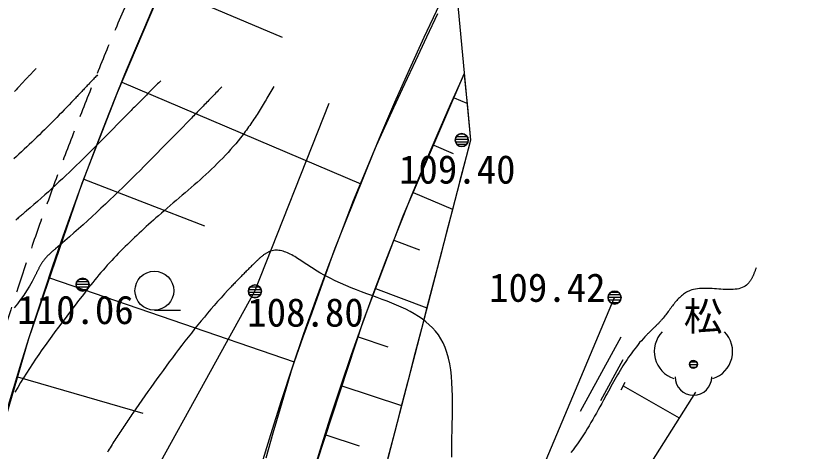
# Model space of a CAD drawing. Units: millimetres, scale not verified. Extents: x -97500 to 97500, y -67309 to 66872.
# Drawn here: x 32032 to 47356, y 40380 to 48777 of the extents above; entities that cross this region are included whole.
import ezdxf
from ezdxf.enums import TextEntityAlignment as Align

# ---------------------------------------------------------------- set-up
doc = ezdxf.new("R2010")
doc.units = ezdxf.units.MM
doc.header["$LTSCALE"] = 500
doc.linetypes.add('DASHED1', pattern=[1.8, 1.2, -0.6])
for name, color, linetype in [('0-4_S-BGD', 7, 'Continuous'), ('0-6_レイヤ6', 6, 'Continuous'), ('0-7_S-BGD-HICN', 7, 'Continuous'), ('0-8_S-BGD-LWCN', 7, 'Continuous')]:
    doc.layers.add(name, color=color, linetype=linetype)
doc.styles.add('ＭＳ ゴシック', font='')
doc.styles.get('ＭＳ ゴシック').set_extended_font_data('MS Gothic')

msp = doc.modelspace()

# ---------------------------------------------------------------- linework, layer by layer
at = {"layer": '0-4_S-BGD'}
for p, q in [((40519.5, 46450), (40726.9, 46450)), ((40519.5, 46450), (40726.9, 46450)), ((40587.6, 46500), (40658.8, 46500)), ((40587.6, 46500), (40658.8, 46500)), ((40499.8, 46400), (40746.6, 46400)), ((40499.8, 46400), (40746.6, 46400)), ((40501.9, 46350), (40744.5, 46350)), ((40501.9, 46350), (40744.5, 46350)), ((40527.3, 46300), (40719.1, 46300)), ((40527.3, 46300), (40719.1, 46300)), ((33254.9, 43700), (33381.4, 43700)), ((33254.9, 43700), (33381.4, 43700)), ((33193.4, 43600), (33442.9, 43600)), ((33193.4, 43600), (33442.9, 43600)), ((33200.5, 43550), (33435.9, 43550)), ((33200.5, 43550), (33435.9, 43550)), ((33207.4, 43650), (33429, 43650)), ((33207.4, 43650), (33429, 43650)), ((36547.3, 43550), (36727.1, 43550)), ((36547.3, 43550), (36727.1, 43550)), ((33233.8, 43500), (33402.6, 43500)), ((33233.8, 43500), (33402.6, 43500)), ((36512.9, 43450), (36761.5, 43450)), ((36512.9, 43450), (36761.5, 43450)), ((36517.7, 43500), (36756.6, 43500)), ((36517.7, 43500), (36756.6, 43500)), ((36529.3, 43400), (36745, 43400)), ((36529.3, 43400), (36745, 43400)), ((43458.8, 43400), (43681.5, 43400)), ((43458.8, 43400), (43681.5, 43400)), ((43505.3, 43450), (43635.1, 43450)), ((43505.3, 43450), (43635.1, 43450)), ((36584.1, 43350), (36690.2, 43350)), ((36584.1, 43350), (36690.2, 43350)), ((43445.4, 43350), (43695, 43350)), ((43445.4, 43350), (43695, 43350)), ((43452.9, 43300), (43687.5, 43300)), ((43452.9, 43300), (43687.5, 43300)), ((43486.9, 43250), (43653.5, 43250)), ((43486.9, 43250), (43653.5, 43250)), ((34701.1, 43100.2), (35201.1, 43100.2)), ((42913, 41154), (43693.4, 42587.7)), ((43303.6, 41359.5), (43732.9, 42148)), ((45014.4, 42050), (45163.9, 42050)), ((45014.4, 42050), (45163.9, 42050)), ((45028.3, 42100), (45150.1, 42100)), ((45028.3, 42100), (45150.1, 42100)), ((45039.5, 42000), (45138.9, 42000)), ((45039.5, 42000), (45138.9, 42000)), ((43694.3, 41565), (43772.3, 41708.4)), ((43733.3, 41636.7), (44812.4, 41019.4))]:
    msp.add_line(p, q, dxfattribs=at)
for points in [[(57675.2, -25307.8), (57835.2, -23569.8), (57592.2, -22006.8), (55047.2, -17748.8), (51456.2, -14332.8), (48648.2, -12467.8), (43738.2, -11878.8), (42560.2, -8600.8), (41220.2, -5851.8), (41225.2, -4013.8), (40568.2, -1654.8), (39356.2, 1970.2), (37156.2, 4381.2), (36082.2, 8311.2), (35011.2, 13542.2), (33843.2, 20032.2), (33719.2, 25048.2), (34025.2, 28912.2), (33607.2, 35608.2), (34725.2, 39993.2), (36637.2, 43463.2), (38066.2, 47092.2)], [(45126.2, 41517.2), (43004.2, 38150.2), (40901.2, 34884.2), (38352.2, 31389.2), (40183.2, 35292.2), (43570.2, 43343.2)]]:
    msp.add_lwpolyline(points, dxfattribs=at)
for centre, radius in [((40623.2, 46380.2), 125), ((34701.1, 43475.2), 375), ((33318.2, 43592.2), 125), ((36637.2, 43463.2), 125), ((43570.2, 43343.2), 125), ((45089.2, 42056.2), 75)]:
    msp.add_circle(centre, radius, dxfattribs=at)
for centre, radius, start, end in [((40623.2, 46380.2), 125, 0, 180), ((40623.2, 46380.2), 125, 180, 0), ((33318.2, 43592.2), 125, 0, 180), ((33318.2, 43592.2), 125, 180, 0), ((36637.2, 43463.2), 125, 0, 180), ((36637.2, 43463.2), 125, 180, 0), ((43570.2, 43343.2), 125, 0, 180), ((43570.2, 43343.2), 125, 180, 0), ((44880.3, 42300.7), 545.5, 135.79576, 252.2769), ((45298.1, 42300.7), 545.5, 287.7231, 44.20424), ((45089.2, 42056.2), 75, 0, 180), ((45089.2, 42056.2), 75, 180, 0), ((45089.2, 41811.6), 352.9, 180.00008, 359.99992)]:
    msp.add_arc(centre, radius, start, end, dxfattribs=at)
at = {"layer": '0-6_レイヤ6'}
for p, q in [((34857.7, 49344.5), (37160.9, 48364)), ((34070.8, 47496.1), (38677.2, 45535)), ((40475.9, 47199.1), (40724.6, 47092.3)), ((40083.4, 46285), (40460.9, 46122.9)), ((33339, 45625.3), (35663.7, 44725.4)), ((39690.9, 45371), (40445.9, 45046.8)), ((39318.1, 44448.9), (39811.6, 44261.4)), ((32682.5, 43726.6), (37396.7, 42104.6)), ((38964.8, 43519), (39951.8, 43144)), ((38625.7, 42584), (39199.7, 42395.4)), ((32063.7, 41815.9), (34480.2, 41110.6)), ((38315.1, 41639), (39463.1, 41261.7)), ((38004.5, 40693.9), (38644.7, 40483.5))]:
    msp.add_line(p, q, dxfattribs=at)
for points in [[(29560.1, 15128.3), (29357.1, 17291.6), (29206, 19918.8), (29158.9, 22309.6), (29230.3, 25504.3), (29405.9, 28149.3), (29678.6, 30721), (30018.1, 33078.5), (30601.1, 36197.7), (31400.4, 39543.2), (32279.5, 42555.2), (33310.5, 45551.6), (33986.9, 47299), (34981.1, 49634.3), (36286.8, 52376.4), (37594.2, 54838.2), (38740.9, 56811.9), (39522.9, 58074.2), (40970.5, 59828), (45614.6, 64936.6)], [(45614.6, 64936.6), (42082.4, 59083.5), (40332.3, 51308.5), (40791.2, 46376.7), (38991.8, 39446.6), (38158.4, 33875.4), (37189.6, 27213.1), (37001.3, 21000), (37423.5, 15684.4), (38163.1, 10463), (39940.2, 3516.5), (43343, -10779.2)], [(40155.4, 48817.2), (39944.5, 48363.9), (39733.6, 47910.6), (39522.7, 47457.2), (39311.8, 47003.9), (39100.9, 46550.5), (38971.8, 46273.1), (38922.2, 46148.8), (38736.8, 45684.4), (38551.4, 45220.1), (38366, 44755.7), (38180.7, 44291.3), (38131, 44167), (38067.7, 43989.2), (37900, 43518.1), (37732.3, 43047.1), (37564.6, 42576.1), (37396.9, 42105), (37333.6, 41927.2), (37263.5, 41685.4), (37124.4, 41205.1), (36985.2, 40724.9), (36846.1, 40244.6)], [(41669, -10495.1), (37075.9, 7313.7), (36598.1, 9305.3), (36037.8, 12147.7), (35491.1, 16091.4), (35221.6, 19668.8), (35161.8, 21823.6), (35201.1, 24684.5), (35392.4, 27733.3), (35762.6, 30948.9), (36282.9, 34030.9), (36894.1, 36808.9), (37681.9, 39712.4), (38729.8, 42900.7), (39495.9, 44916.8), (40672.1, 47656.1)], [(40672.1, 47656.1), (40685.3, 47514.3), (40731.7, 47016.4), (40778, 46518.6), (40791.2, 46376.7), (40708.3, 46057.3), (40582.6, 45573.4), (40456.9, 45089.4), (40331.3, 44605.5), (40205.6, 44121.5), (40080, 43637.6), (39954.3, 43153.6), (39828.7, 42669.7), (39703, 42185.7), (39577.3, 41701.8), (39451.7, 41217.8), (39326, 40733.9), (39200.4, 40249.9)]]:
    msp.add_lwpolyline(points, dxfattribs=at)
for radius, start in [(73000, 142.61129), (66500, 139.6514), (61500, 153.77275), (60500, 155.34982)]:
    msp.add_arc((95658.8, 22423), radius, start, 194.46213, dxfattribs=at)
at = {"layer": '0-6_レイヤ6', "linetype": 'DASHED1'}
msp.add_arc((95658.8, 22423), 67000, 139.6514, 194.46213, dxfattribs=at)
at = {"layer": '0-7_S-BGD-HICN'}
for points in [[(37000.9, 47415.7), (36982.4, 47383.7), (36963.8, 47351.8), (36945.3, 47319.9), (36926.7, 47287.9), (36908.1, 47256.1), (36889.5, 47224.2), (36870.8, 47192.4), (36852, 47160.6), (36833.2, 47128.9), (36814.3, 47097.3), (36795.3, 47065.7), (36776.3, 47034.2), (36757.1, 47002.7), (36737.9, 46971.4), (36718.5, 46940.1), (36699, 46908.9), (36679.4, 46877.9), (36659.7, 46846.9), (36639.8, 46816.1), (36619.7, 46785.4), (36599.5, 46754.8), (36579.2, 46724.4), (36558.6, 46694.1), (36537.9, 46664), (36517, 46634), (36495.8, 46604.2), (36474.5, 46574.5), (36453, 46545), (36431.2, 46515.7), (36409.2, 46486.7), (36363.3, 46427.5), (36316.4, 46369.1), (36268.6, 46311.5), (36219.9, 46254.6), (36170.4, 46198.5), (36120, 46142.9), (36068.9, 46088), (36017.1, 46033.7), (35964.6, 45980)], [(35964.6, 45980), (35911.4, 45926.7), (35857.7, 45874), (35803.4, 45821.7), (35748.6, 45769.8), (35693.3, 45718.4), (35637.5, 45667.2), (35581.4, 45616.4), (35525, 45565.9), (35468.2, 45515.6), (35411.1, 45465.5), (35353.8, 45415.6), (35296.4, 45365.9), (35238.8, 45316.3), (35181.1, 45266.7), (35123.3, 45217.2), (35065.5, 45167.7), (35007.7, 45118.2), (34949.9, 45068.6), (34892.3, 45019), (34834.8, 44969.2), (34777.5, 44919.2), (34730.5, 44877.9), (34683.6, 44836.5), (34636.8, 44794.9), (34590.3, 44753.1), (34543.9, 44711.2), (34497.8, 44669.1), (34451.8, 44626.8), (34406.1, 44584.4), (34360.6, 44541.7), (34315.3, 44498.9), (34270.3, 44455.8), (34225.5, 44412.5), (34181, 44369), (34136.8, 44325.2), (34092.8, 44281.2), (34049.2, 44236.9), (34005.8, 44192.4), (33962.8, 44147.6)], [(33962.8, 44147.6), (33920.1, 44102.5), (33877.7, 44057.2), (33835.6, 44011.5), (33793.9, 43965.6), (33752.6, 43919.3), (33711.6, 43872.7), (33671, 43825.8), (33630.8, 43778.6), (33591, 43731), (33551.6, 43683.1), (33512.7, 43634.8), (33474.1, 43586.1), (33470.7, 43581.8), (33467.2, 43577.4), (33463.8, 43573), (33460.4, 43568.6), (33457, 43564.2), (33453.6, 43559.9), (33450.2, 43555.5), (33446.8, 43551.1), (33443.4, 43546.7), (33440, 43542.3), (33436.6, 43537.9), (33433.2, 43533.5), (33429.8, 43529.1), (33426.4, 43524.7), (33423, 43520.3), (33419.6, 43515.9), (33416.2, 43511.5), (33412.8, 43507.1), (33409.4, 43502.7), (33406, 43498.3), (33402.6, 43493.9), (33399.2, 43489.4), (33395.9, 43485), (33392.5, 43480.6), (33389.1, 43476.2), (33385.7, 43471.8), (33382.3, 43467.4)], [(33382.3, 43467.4), (33378.9, 43463), (33375.5, 43458.5), (33372.2, 43454.1), (33306.9, 43369.1), (33241.5, 43283.9), (33175.9, 43198.6), (33110.4, 43113.1), (33045, 43027.4), (32979.7, 42941.5), (32914.6, 42855.4), (32849.8, 42769), (32785.3, 42682.3), (32721.3, 42595.3), (32657.8, 42507.9), (32594.9, 42420.2), (32532.7, 42332.1), (32471.2, 42243.5), (32410.4, 42154.5), (32350.6, 42065), (32291.7, 41975.1), (32233.8, 41884.5), (32177.1, 41793.5), (32121.5, 41701.8), (32067.2, 41609.6), (32014.1, 41516.7)]]:
    msp.add_lwpolyline(points, dxfattribs=at)
at = {"layer": '0-8_S-BGD-LWCN'}
for points in [[(32418.5, 47764.1), (32406.7, 47751.4), (32395, 47738.6), (32383.2, 47725.8), (32371.4, 47713.1), (32359.7, 47700.3), (32347.9, 47687.5), (32336.1, 47674.8), (32324.3, 47662), (32312.6, 47649.3), (32300.8, 47636.5), (32289, 47623.8), (32277.2, 47611.1), (32265.4, 47598.3), (32253.6, 47585.6), (32241.8, 47572.9), (32230, 47560.2), (32218.2, 47547.5), (32206.3, 47534.8), (32194.5, 47522.1), (32182.7, 47509.4), (32170.8, 47496.7), (32159, 47484.1), (32147.1, 47471.4), (32135.2, 47458.8), (32123.3, 47446.1), (32111.5, 47433.5), (32099.6, 47420.9), (32087.6, 47408.3), (32075.7, 47395.7), (32063.8, 47383.2), (32034, 47351.8), (32004, 47320.6)], [(33603.7, 47640), (33588.6, 47623.9), (33573.5, 47607.8), (33558.4, 47591.7), (33543.3, 47575.6), (33528.3, 47559.6), (33513.2, 47543.5), (33498.1, 47527.4), (33483, 47511.3), (33467.9, 47495.3), (33452.8, 47479.2), (33437.7, 47463.1), (33422.6, 47447.1), (33407.5, 47431), (33392.4, 47414.9), (33377.3, 47398.9), (33362.2, 47382.9), (33347.1, 47366.8), (33332, 47350.8), (33316.9, 47334.8), (33301.7, 47318.7), (33286.6, 47302.7), (33271.5, 47286.7), (33256.3, 47270.7), (33241.2, 47254.8), (33226, 47238.8), (33210.9, 47222.8), (33195.7, 47206.8), (33180.5, 47190.9), (33165.3, 47175), (33150.1, 47159), (33103.3, 47110.1), (33056.5, 47061.2), (33009.5, 47012.5), (32962.5, 46963.8), (32915.3, 46915.3), (32868, 46866.9), (32820.7, 46818.6), (32773.2, 46770.5), (32725.5, 46722.4)], [(34822.7, 47527.1), (34803.1, 47507.4), (34783.5, 47487.6), (34764, 47467.9), (34744.4, 47448.2), (34724.8, 47428.4), (34705.3, 47408.7), (34685.7, 47389), (34666.1, 47369.2), (34646.6, 47349.5), (34627, 47329.7), (34607.5, 47310), (34587.9, 47290.3), (34568.4, 47270.5), (34548.8, 47250.8), (34529.3, 47231.1), (34509.7, 47211.3), (34490.2, 47191.6), (34470.6, 47171.8), (34451.1, 47152.1), (34431.6, 47132.4), (34412, 47112.6), (34392.5, 47092.9), (34373, 47073.1), (34353.5, 47053.4), (34334, 47033.6), (34314.5, 47013.9), (34295, 46994.1), (34275.5, 46974.4), (34256, 46954.7), (34236.5, 46934.9), (34171.8, 46869.2), (34107.1, 46803.6), (34042.4, 46737.9), (33977.8, 46672.3), (33913.1, 46606.7), (33848.4, 46541.2), (33783.6, 46475.7), (33718.8, 46410.4), (33653.9, 46345.1)], [(35998.4, 47406.9), (35975.9, 47383.6), (35953.3, 47360.4), (35930.8, 47337.2), (35908.3, 47314), (35885.8, 47290.8), (35863.3, 47267.5), (35840.7, 47244.3), (35818.2, 47221.1), (35795.7, 47197.9), (35773.2, 47174.7), (35750.6, 47151.4), (35728.1, 47128.2), (35705.6, 47105), (35683.1, 47081.8), (35660.6, 47058.6), (35638, 47035.4), (35615.5, 47012.2), (35593, 46989), (35570.5, 46965.8), (35548, 46942.6), (35525.5, 46919.4), (35503, 46896.2), (35480.4, 46873), (35457.9, 46849.8), (35435.4, 46826.6), (35412.9, 46803.5), (35390.4, 46780.3), (35367.9, 46757.1), (35345.4, 46733.9), (35322.9, 46710.8), (35241.5, 46627.1), (35160.2, 46543.5), (35078.8, 46460), (34997.4, 46376.6), (34915.9, 46293.2), (34834.4, 46210), (34752.7, 46127), (34670.8, 46044), (34588.9, 45961.3)], [(32725.5, 46722.4), (32677.8, 46674.5), (32629.9, 46626.8), (32581.8, 46579.2), (32533.6, 46531.7), (32485.2, 46484.3), (32436.7, 46437.2), (32387.9, 46390.1), (32339, 46343.2), (32289.9, 46296.5), (32240.6, 46250), (32191.1, 46203.6), (32141.3, 46157.4), (32091.4, 46111.3), (32041.2, 46065.4), (31990.7, 46019.7)], [(33653.9, 46345.1), (33588.9, 46279.9), (33523.8, 46214.8), (33458.6, 46149.8), (33393.1, 46085), (33327.5, 46020.3), (33261.8, 45955.8), (33195.7, 45891.4), (33129.5, 45827.3), (33063, 45763.3), (32996.3, 45699.6), (32929.2, 45636.1), (32861.9, 45572.8), (32794.2, 45509.8), (32726.2, 45447), (32657.8, 45384.5), (32589, 45322.3), (32519.9, 45260.4), (32450.3, 45198.8), (32380.3, 45137.5), (32309.8, 45076.6), (32238.9, 45016), (32222.7, 45002.3), (32206.6, 44988.6), (32190.4, 44975), (32174.3, 44961.3), (32158.1, 44947.6), (32142, 44933.9), (32125.9, 44920.2), (32109.9, 44906.4), (32093.9, 44892.6), (32077.9, 44878.8), (32062, 44864.9), (32046.3, 44851), (32030.6, 44836.9)], [(34588.9, 45961.3), (34506.7, 45878.7), (34424.4, 45796.3), (34341.8, 45714), (34259, 45632), (34176, 45550.3), (34092.6, 45468.7), (34009, 45387.4), (33925, 45306.4), (33840.7, 45225.6), (33756.1, 45145.1), (33671, 45064.9), (33585.6, 44985.1), (33499.7, 44905.5), (33413.4, 44826.3), (33326.6, 44747.5), (33239.4, 44669), (33151.6, 44590.9), (33063.3, 44513.1), (32974.4, 44435.8), (32885, 44358.9), (32794.9, 44282.4), (32787.1, 44275.8), (32779.2, 44269.2), (32771.4, 44262.6), (32763.6, 44256), (32755.8, 44249.3), (32748, 44242.7), (32740.2, 44236), (32732.4, 44229.3), (32724.7, 44222.6), (32717, 44215.9), (32709.3, 44209.2), (32701.7, 44202.4), (32694.1, 44195.6), (32686.5, 44188.7), (32679, 44181.8), (32671.6, 44174.9), (32664.2, 44167.9), (32656.9, 44160.9)], [(32656.9, 44160.9), (32649.7, 44153.8), (32642.5, 44146.6), (32635.4, 44139.5), (32628.4, 44132.2), (32621.5, 44124.9), (32614.6, 44117.5), (32607.9, 44110), (32601.2, 44102.5), (32594.6, 44094.9), (32588.2, 44087.2), (32581.8, 44079.4), (32575.6, 44071.6), (32568, 44061.8), (32560.7, 44051.9), (32553.5, 44041.8), (32546.4, 44031.7), (32539.5, 44021.4), (32532.7, 44011), (32526.1, 44000.5), (32519.6, 43989.9), (32513.2, 43979.3), (32506.9, 43968.5), (32500.7, 43957.7), (32494.6, 43946.8), (32488.6, 43935.8), (32482.6, 43924.8), (32476.8, 43913.7), (32471, 43902.6), (32465.2, 43891.4), (32459.6, 43880.1), (32453.9, 43868.9), (32448.3, 43857.6), (32442.7, 43846.3), (32437.2, 43835), (32431.6, 43823.6), (32426.1, 43812.3), (32420.5, 43800.9), (32415, 43789.6), (32409.4, 43778.3)], [(36805.7, 44164.1), (36794.5, 44155.7), (36783.4, 44147.1), (36772.3, 44138.2), (36761.2, 44129.1), (36750.2, 44119.8), (36739.2, 44110.3), (36728.2, 44100.7), (36717.3, 44090.9), (36706.5, 44081), (36695.6, 44071), (36684.8, 44060.8), (36674.1, 44050.6), (36663.4, 44040.3), (36652.7, 44030), (36642.1, 44019.6), (36631.5, 44009.3), (36621, 43998.9), (36610.5, 43988.5), (36592.7, 43971), (36575.1, 43953.6), (36557.7, 43936.2), (36540.3, 43919), (36523, 43901.8), (36505.8, 43884.7), (36488.8, 43867.6), (36471.8, 43850.7), (36454.9, 43833.7), (36438.1, 43816.9), (36421.4, 43800), (36404.8, 43783.3), (36388.3, 43766.5), (36371.8, 43749.8), (36355.5, 43733.1), (36339.1, 43716.5), (36322.9, 43699.8), (36306.7, 43683.2), (36290.6, 43666.6), (36274.6, 43650), (36258.6, 43633.4)], [(37697.7, 43940.4), (37667.7, 43960.4), (37637.8, 43980.5), (37608.1, 44000.6), (37578.6, 44020.5), (37549.2, 44040.2), (37519.9, 44059.6), (37490.8, 44078.6), (37461.9, 44097.1), (37433.1, 44115.1), (37404.5, 44132.4), (37376, 44148.9), (37347.7, 44164.6), (37319.5, 44179.4), (37291.5, 44193.1), (37263.7, 44205.8), (37236, 44217.2), (37208.5, 44227.4), (37181.2, 44236.2), (37154, 44243.6), (37127, 44249.4), (37100.2, 44253.6), (37073.5, 44256.1), (37047.1, 44256.7), (37020.7, 44255.5), (36994.6, 44252.2), (36968.6, 44246.9), (36942.8, 44239.4), (36931.2, 44235.3), (36919.6, 44230.7), (36908.1, 44225.7), (36896.5, 44220.3), (36885, 44214.5), (36873.6, 44208.3), (36862.2, 44201.8), (36850.8, 44194.9), (36839.5, 44187.6), (36828.2, 44180.1), (36816.9, 44172.2), (36805.7, 44164.1)], [(40435.1, 41700.6), (40424.8, 41825.5), (40410.6, 41946.6), (40391.8, 42063.4), (40368.1, 42175.1), (40338.8, 42281.1), (40303.5, 42380.9), (40265.3, 42466.6), (40221.8, 42546.8), (40173.2, 42621.8), (40119.8, 42691.9), (40061.7, 42757.4), (39999.2, 42818.6), (39932.6, 42876), (39862, 42929.8), (39787.7, 42980.3), (39710, 43028), (39629.1, 43073), (39545.2, 43115.8), (39458.5, 43156.7), (39369.3, 43196), (39277.8, 43234.1), (39184.2, 43271.2), (39088.8, 43307.8), (38991.8, 43344.1), (38893.5, 43380.5), (38794, 43417.4), (38693.6, 43454.9), (38592.6, 43493.6), (38491.1, 43533.6), (38389.5, 43575.4), (38287.9, 43619.3), (38186.5, 43665.6), (38085.7, 43714.6), (37985.6, 43766.7), (37886.4, 43822.2), (37788.5, 43881.4), (37758.1, 43900.8), (37727.8, 43920.5), (37697.7, 43940.4)], [(46297, 43918.3), (46292.7, 43906.3), (46288.4, 43894.3), (46284.1, 43882.4), (46279.7, 43870.5), (46275.3, 43858.6), (46270.9, 43846.7), (46266.5, 43834.9), (46262, 43823.2), (46257.4, 43811.6), (46252.8, 43800.1), (46248.1, 43788.7), (46243.4, 43777.4), (46238.6, 43766.2), (46233.6, 43755.1), (46228.6, 43744.2), (46223.5, 43733.4), (46218.3, 43722.9), (46212.9, 43712.4), (46207.5, 43702.2), (46201.9, 43692.2), (46196.2, 43682.4), (46190.3, 43672.8), (46184.3, 43663.4), (46178.1, 43654.2), (46171.8, 43645.3), (46165.3, 43636.7), (46158.6, 43628.3), (46151.7, 43620.2), (46144.7, 43612.4), (46137.4, 43604.9), (46113, 43583), (46086.6, 43564.1), (46058.4, 43548), (46028.5, 43534.4), (45996.9, 43523.3), (45963.9, 43514.3), (45929.5, 43507.4), (45893.8, 43502.4), (45857, 43499)], [(32409.4, 43778.3), (32403.8, 43767), (32398.2, 43755.7), (32392.5, 43744.4), (32344.2, 43652.7), (32292.9, 43563.1), (32239, 43475.4), (32182.5, 43389.7), (32123.7, 43305.6), (32062.7, 43223.1), (31999.7, 43142)], [(36258.6, 43633.4), (36242.6, 43616.8), (36226.7, 43600.2), (36210.9, 43583.6), (36195.1, 43567), (36179.3, 43550.3), (36163.6, 43533.7), (36147.9, 43516.9), (36132.2, 43500.2), (36116.6, 43483.4), (36050.6, 43411.8), (35985.1, 43339.5), (35919.9, 43266.4), (35855.2, 43192.6), (35790.9, 43118.1), (35727, 43043), (35663.4, 42967.3), (35600.2, 42890.9), (35537.4, 42814), (35475, 42736.6), (35412.9, 42658.6), (35351.1, 42580.1), (35289.7, 42501.2), (35228.5, 42421.8), (35167.7, 42342), (35107.2, 42261.8), (35047, 42181.3), (34987.1, 42100.5), (34927.5, 42019.3), (34868.1, 41937.9), (34809, 41856.2), (34750.1, 41774.3), (34691.4, 41692.1), (34633, 41609.9), (34574.9, 41527.4), (34516.9, 41444.9), (34459.1, 41362.3), (34401.6, 41279.6), (34344.2, 41196.8), (34287, 41114.1)], [(45857, 43499), (45819.2, 43497), (45780.4, 43496.4), (45740.9, 43496.8), (45700.6, 43498.1), (45659.8, 43500.2), (45618.6, 43502.8), (45577, 43505.7), (45535.1, 43508.9), (45493.2, 43511.9), (45451.3, 43514.8), (45409.5, 43517.3), (45367.9, 43519.1), (45326.6, 43520.2), (45285.9, 43520.4), (45245.7, 43519.4), (45206.2, 43517), (45167.5, 43513.2), (45129.7, 43507.6), (45093, 43500.1), (45057.4, 43490.5), (45023, 43478.7), (45000.3, 43469.2), (44978.2, 43458.6), (44956.7, 43447), (44935.8, 43434.4), (44915.3, 43420.8), (44895.4, 43406.4), (44876, 43391.1), (44856.9, 43375), (44838.3, 43358.2), (44820.1, 43340.7), (44802.2, 43322.5), (44784.6, 43303.8), (44767.3, 43284.6), (44750.3, 43264.9), (44733.5, 43244.7), (44716.9, 43224.2), (44700.5, 43203.4), (44684.2, 43182.3)], [(44684.2, 43182.3), (44668, 43161), (44652, 43139.5), (44635.9, 43118), (44619.9, 43096.3), (44603.8, 43074.7), (44587.8, 43053.1), (44571.6, 43031.6), (44555.4, 43010.3), (44539, 42989.1), (44522.5, 42968.2), (44505.8, 42947.6), (44488.8, 42927.4), (44479.2, 42916.2), (44469.5, 42905.2), (44459.7, 42894.2), (44449.9, 42883.4), (44440, 42872.7), (44430.1, 42862.1), (44420.1, 42851.5), (44410, 42841.1), (44399.9, 42830.7), (44389.8, 42820.4), (44379.7, 42810.2), (44369.5, 42800), (44359.3, 42789.9), (44349, 42779.8), (44338.8, 42769.8), (44328.5, 42759.8), (44318.2, 42749.9), (44308, 42739.9), (44297.7, 42730), (44287.4, 42720.1), (44277.2, 42710.2), (44267, 42700.3), (44256.7, 42690.4), (44246.6, 42680.5), (44236.4, 42670.5), (44226.3, 42660.6), (44216.2, 42650.6)], [(44216.2, 42650.6), (44206.1, 42640.5), (44196.1, 42630.5), (44186.2, 42620.3), (44151.8, 42584.4), (44118, 42547.8), (44085, 42510.6), (44052.5, 42472.8), (44020.6, 42434.3), (43989.3, 42395.3), (43958.5, 42355.8), (43928.3, 42315.7), (43898.6, 42275.2), (43869.4, 42234.2), (43840.6, 42192.8), (43812.3, 42151), (43784.4, 42108.8), (43756.9, 42066.3), (43729.8, 42023.5), (43703, 41980.4), (43676.6, 41937), (43650.5, 41893.4), (43624.7, 41849.5), (43599.2, 41805.5), (43573.9, 41761.4), (43548.9, 41717.1), (43524, 41672.7), (43499.4, 41628.3), (43474.9, 41583.8), (43450.6, 41539.3), (43426.3, 41494.8), (43402.2, 41450.4), (43378.2, 41406), (43354.2, 41361.8), (43320.4, 41299.3), (43286.5, 41237.2), (43252.6, 41175.3), (43218.5, 41113.8), (43184.2, 41052.6), (43149.6, 40991.7)], [(40432, 40261.8), (40431.6, 40385.7), (40432.9, 40513), (40435.3, 40642.9), (40438.4, 40774.8), (40441.7, 40908.1), (40444.5, 41042.1), (40446.5, 41176.1), (40447, 41309.7), (40445.6, 41442), (40441.8, 41572.5), (40435.1, 41700.6)], [(34287, 41114.1), (34267.2, 41085.3), (34247.4, 41056.6), (34227.6, 41027.9), (34207.9, 40999.1), (34188.2, 40970.4), (34168.6, 40941.6), (34149, 40912.8), (34129.5, 40884), (34110, 40855.1), (34090.7, 40826.3), (34071.4, 40797.4), (34052.2, 40768.4), (34033, 40739.4), (34014, 40710.4), (33995.1, 40681.4), (33976.3, 40652.2), (33957.6, 40623.1), (33939.1, 40593.8), (33920.6, 40564.6), (33902.3, 40535.2), (33884.2, 40505.8), (33866.2, 40476.3), (33848.3, 40446.8), (33830.6, 40417.1), (33813.1, 40387.4), (33795.7, 40357.6)], [(43149.6, 40991.7), (43114.6, 40931.2), (43079.1, 40871), (43043.1, 40811.3), (43006.6, 40752.1), (42969.3, 40693.2), (42931.3, 40634.8), (42892.5, 40577), (42852.7, 40519.6), (42812, 40462.7), (42770.2, 40406.4), (42727.3, 40350.6)]]:
    msp.add_lwpolyline(points, dxfattribs=at)

# ---------------------------------------------------------------- texts
at = {"layer": '0-4_S-BGD', "style": 'ＭＳ ゴシック'}
for s, p in [('109.40', (39415.4, 45376.5)), ('109.42', (41150.1, 43095.4)), ('110.06', (32058.3, 42666.6)), ('108.80', (36491, 42617.1)), ('松', (44901.7, 42539))]:
    msp.add_text(s, height=549.9, dxfattribs=at).set_placement(p, align=Align.BOTTOM_LEFT)

doc.saveas('drawing.dxf')
